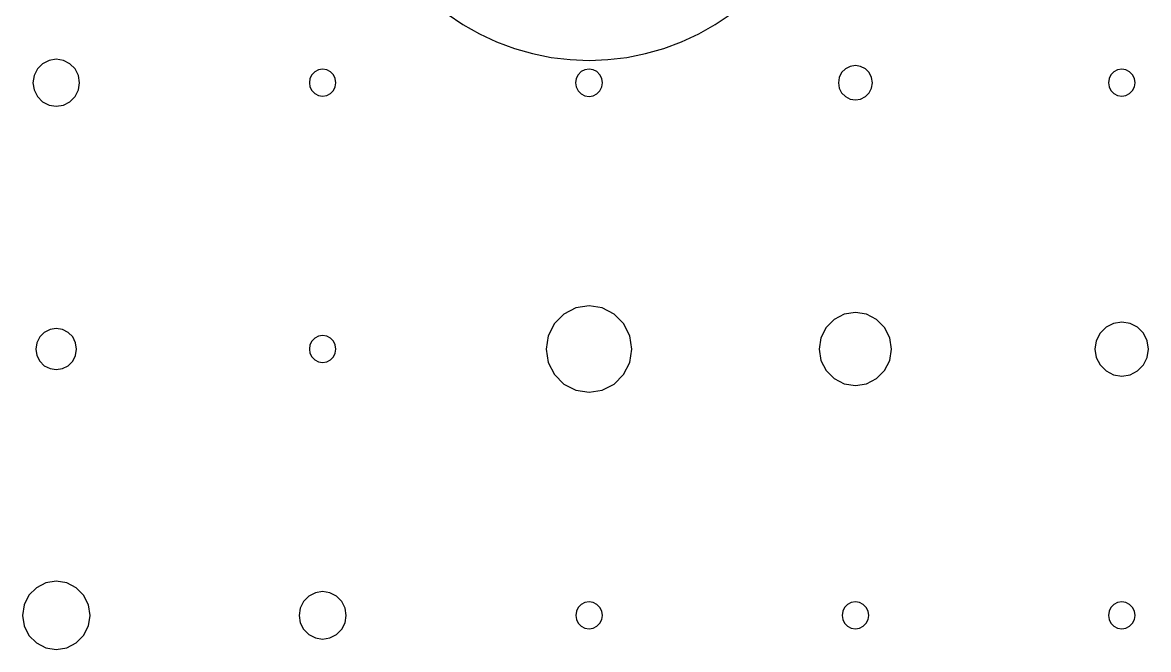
# Model space of a CAD drawing. Header units: metres. Extents: x -552 to 545, y -386 to 330.
# Drawn here: x 16.7 to 228, y 7.6 to 125.3 of the extents above; entities that cross this region are included whole.
import ezdxf

# ---------------------------------------------------------------- set-up
doc = ezdxf.new("R2010")
doc.units = ezdxf.units.M

msp = doc.modelspace()

# ---------------------------------------------------------------- linework, layer by layer
for p, q in [((96.34503, 126.94568, -668.5716), (99.305664, 124.94769, -668.5716)), ((146.69434, 124.94766, -668.5716), (149.65497, 126.94568, -668.5716)), ((99.305664, 124.94769, -668.5716), (102.41235, 123.19043, -668.5716)), ((143.58765, 123.19043, -668.5716), (146.69434, 124.94766, -668.5716)), ((102.41235, 123.19043, -668.5716), (105.645996, 121.684784, -668.5716)), ((140.354, 121.684814, -668.5716), (143.58765, 123.19043, -668.5716)), ((105.645996, 121.684784, -668.5716), (108.98663, 120.44006, -668.5716)), ((137.01337, 120.44006, -668.5716), (140.354, 121.684814, -668.5716)), ((23, 118.417206, -668.5716), (21.648499, 118.20102, -668.5716)), ((24.351501, 118.20102, -668.5716), (23, 118.417206, -668.5716)), ((108.98663, 120.44006, -668.5716), (112.4137, 119.46387, -668.5716)), ((112.4137, 119.46387, -668.5716), (115.906006, 118.76224, -668.5716)), ((115.906006, 118.76224, -668.5716), (119.44202, 118.33954, -668.5716)), ((126.55798, 118.33954, -668.5716), (130.094, 118.76224, -668.5716)), ((130.094, 118.76224, -668.5716), (133.5863, 119.46387, -668.5716)), ((133.5863, 119.46387, -668.5716), (137.01337, 120.44006, -668.5716)), ((19.461792, 116.596375, -668.5716), (18.840576, 115.36499, -668.5716)), ((20.429321, 117.57361, -668.5716), (19.461792, 116.596375, -668.5716)), ((21.648499, 118.20102, -668.5716), (20.429321, 117.57361, -668.5716)), ((25.570679, 117.57361, -668.5716), (24.351501, 118.20102, -668.5716)), ((26.538208, 116.596375, -668.5716), (25.570679, 117.57361, -668.5716)), ((27.159424, 115.36499, -668.5716), (26.538208, 116.596375, -668.5716)), ((72.22748, 116.40143, -668.5716), (71.53052, 116.042755, -668.5716)), ((73, 116.524994, -668.5716), (72.22748, 116.40143, -668.5716)), ((73.77252, 116.40143, -668.5716), (73, 116.524994, -668.5716)), ((74.46948, 116.042755, -668.5716), (73.77252, 116.40143, -668.5716)), ((119.44202, 118.33954, -668.5716), (123, 118.198364, -668.5716)), ((122.214966, 116.440216, -668.5716), (121.506775, 116.075775, -668.5716)), ((123, 116.565796, -668.5716), (122.214966, 116.440216, -668.5716)), ((123, 118.198364, -668.5716), (126.55798, 118.33954, -668.5716)), ((123.785034, 116.440216, -668.5716), (123, 116.565796, -668.5716)), ((124.493225, 116.075775, -668.5716), (123.785034, 116.440216, -668.5716)), ((171.12555, 116.605804, -668.5716), (170.41998, 115.89322, -668.5716)), ((172.01453, 117.06329, -668.5716), (171.12555, 116.605804, -668.5716)), ((173, 117.22095, -668.5716), (172.01453, 117.06329, -668.5716)), ((173.98547, 117.06329, -668.5716), (173, 117.22095, -668.5716)), ((174.87445, 116.605804, -668.5716), (173.98547, 117.06329, -668.5716)), ((175.58002, 115.89322, -668.5716), (174.87445, 116.605804, -668.5716)), ((222.22748, 116.40143, -668.5716), (221.53052, 116.042755, -668.5716)), ((223, 116.524994, -668.5716), (222.22748, 116.40143, -668.5716)), ((223.77252, 116.40143, -668.5716), (223, 116.524994, -668.5716)), ((224.46948, 116.042755, -668.5716), (223.77252, 116.40143, -668.5716)), ((18.840576, 115.36499, -668.5716), (18.626526, 114, -668.5716)), ((27.373474, 114, -668.5716), (27.159424, 115.36499, -668.5716)), ((70.622375, 114.78027, -668.5716), (70.5, 114, -668.5716)), ((70.97748, 115.48416, -668.5716), (70.622375, 114.78027, -668.5716)), ((71.53052, 116.042755, -668.5716), (70.97748, 115.48416, -668.5716)), ((75.02252, 115.48416, -668.5716), (74.46948, 116.042755, -668.5716)), ((75.377625, 114.78027, -668.5716), (75.02252, 115.48416, -668.5716)), ((75.5, 114, -668.5716), (75.377625, 114.78027, -668.5716)), ((120.58392, 114.79288, -668.5716), (120.459595, 114, -668.5716)), ((120.94476, 115.50815, -668.5716), (120.58392, 114.79288, -668.5716)), ((121.506775, 116.075775, -668.5716), (120.94476, 115.50815, -668.5716)), ((125.05524, 115.50815, -668.5716), (124.493225, 116.075775, -668.5716)), ((125.41608, 114.79288, -668.5716), (125.05524, 115.50815, -668.5716)), ((125.540405, 114, -668.5716), (125.41608, 114.79288, -668.5716)), ((169.96704, 114.99533, -668.5716), (169.81097, 114, -668.5716)), ((170.41998, 115.89322, -668.5716), (169.96704, 114.99533, -668.5716)), ((176.03296, 114.99533, -668.5716), (175.58002, 115.89322, -668.5716)), ((176.18903, 114, -668.5716), (176.03296, 114.99533, -668.5716)), ((220.62238, 114.78027, -668.5716), (220.5, 114, -668.5716)), ((220.97748, 115.48416, -668.5716), (220.62238, 114.78027, -668.5716)), ((221.53052, 116.042755, -668.5716), (220.97748, 115.48416, -668.5716)), ((225.02252, 115.48416, -668.5716), (224.46948, 116.042755, -668.5716)), ((225.37762, 114.78027, -668.5716), (225.02252, 115.48416, -668.5716)), ((225.5, 114, -668.5716), (225.37762, 114.78027, -668.5716)), ((18.626526, 114, -668.5716), (18.840576, 112.63501, -668.5716)), ((18.840576, 112.63501, -668.5716), (19.461792, 111.403625, -668.5716)), ((26.538208, 111.403625, -668.5716), (27.159424, 112.63501, -668.5716)), ((27.159424, 112.63501, -668.5716), (27.373474, 114, -668.5716)), ((70.5, 114, -668.5716), (70.622375, 113.21973, -668.5716)), ((70.622375, 113.21973, -668.5716), (70.97748, 112.51584, -668.5716)), ((70.97748, 112.51584, -668.5716), (71.53052, 111.957245, -668.5716)), ((74.46948, 111.957245, -668.5716), (75.02252, 112.51584, -668.5716)), ((75.02252, 112.51584, -668.5716), (75.377625, 113.21973, -668.5716)), ((75.377625, 113.21973, -668.5716), (75.5, 114, -668.5716)), ((120.459595, 114, -668.5716), (120.58392, 113.20712, -668.5716)), ((120.58392, 113.20712, -668.5716), (120.94476, 112.49185, -668.5716)), ((120.94476, 112.49185, -668.5716), (121.506775, 111.924225, -668.5716)), ((124.493225, 111.924225, -668.5716), (125.05524, 112.49185, -668.5716)), ((125.05524, 112.49185, -668.5716), (125.41608, 113.20712, -668.5716)), ((125.41608, 113.20712, -668.5716), (125.540405, 114, -668.5716)), ((169.81097, 114, -668.5716), (169.96704, 113.00467, -668.5716)), ((169.96704, 113.00467, -668.5716), (170.41998, 112.10678, -668.5716)), ((170.41998, 112.10678, -668.5716), (171.12555, 111.394196, -668.5716)), ((174.87445, 111.394196, -668.5716), (175.58002, 112.10678, -668.5716)), ((175.58002, 112.10678, -668.5716), (176.03296, 113.00467, -668.5716)), ((176.03296, 113.00467, -668.5716), (176.18903, 114, -668.5716)), ((220.5, 114, -668.5716), (220.62238, 113.21973, -668.5716)), ((220.62238, 113.21973, -668.5716), (220.97748, 112.51584, -668.5716)), ((220.97748, 112.51584, -668.5716), (221.53052, 111.957245, -668.5716)), ((224.46948, 111.957245, -668.5716), (225.02252, 112.51584, -668.5716)), ((225.02252, 112.51584, -668.5716), (225.37762, 113.21973, -668.5716)), ((225.37762, 113.21973, -668.5716), (225.5, 114, -668.5716)), ((19.461792, 111.403625, -668.5716), (20.429321, 110.42642, -668.5716)), ((20.429321, 110.42642, -668.5716), (21.648499, 109.79898, -668.5716)), ((24.351501, 109.79898, -668.5716), (25.570679, 110.42639, -668.5716)), ((25.570679, 110.42639, -668.5716), (26.538208, 111.403625, -668.5716)), ((71.53052, 111.957245, -668.5716), (72.22748, 111.59857, -668.5716)), ((72.22748, 111.59857, -668.5716), (73, 111.475006, -668.5716)), ((73, 111.475006, -668.5716), (73.77252, 111.59857, -668.5716)), ((73.77252, 111.59857, -668.5716), (74.46948, 111.957245, -668.5716)), ((121.506775, 111.924225, -668.5716), (122.214966, 111.559784, -668.5716)), ((122.214966, 111.559784, -668.5716), (123, 111.434204, -668.5716)), ((123, 111.434204, -668.5716), (123.785034, 111.559784, -668.5716)), ((123.785034, 111.559784, -668.5716), (124.493225, 111.924225, -668.5716)), ((171.12555, 111.394196, -668.5716), (172.01453, 110.93671, -668.5716)), ((172.01453, 110.93671, -668.5716), (173, 110.77905, -668.5716)), ((173, 110.77905, -668.5716), (173.98547, 110.93671, -668.5716)), ((173.98547, 110.93671, -668.5716), (174.87445, 111.394196, -668.5716)), ((221.53052, 111.957245, -668.5716), (222.22748, 111.59857, -668.5716)), ((222.22748, 111.59857, -668.5716), (223, 111.475006, -668.5716)), ((223, 111.475006, -668.5716), (223.77252, 111.59857, -668.5716)), ((223.77252, 111.59857, -668.5716), (224.46948, 111.957245, -668.5716)), ((21.648499, 109.79898, -668.5716), (23, 109.582794, -668.5716)), ((23, 109.582794, -668.5716), (24.351501, 109.79898, -668.5716)), ((123, 72.11499, -668.5716), (120.51715, 71.717834, -668.5716)), ((125.48285, 71.717834, -668.5716), (123, 72.11499, -668.5716)), ((118.27734, 70.565186, -668.5716), (116.49982, 68.76987, -668.5716)), ((120.51715, 71.717834, -668.5716), (118.27734, 70.565186, -668.5716)), ((127.72266, 70.565186, -668.5716), (125.48285, 71.717834, -668.5716)), ((129.50018, 68.76987, -668.5716), (127.72266, 70.565186, -668.5716)), ((170.9013, 70.52368, -668.5716), (169.00806, 69.54938, -668.5716)), ((173, 70.859406, -668.5716), (170.9013, 70.52368, -668.5716)), ((175.0987, 70.52368, -668.5716), (173, 70.859406, -668.5716)), ((176.99194, 69.54938, -668.5716), (175.0987, 70.52368, -668.5716)), ((21.819397, 67.66992, -668.5716), (20.754333, 67.121826, -668.5716)), ((23, 67.858795, -668.5716), (21.819397, 67.66992, -668.5716)), ((24.180603, 67.66992, -668.5716), (23, 67.858795, -668.5716)), ((25.245667, 67.121826, -668.5716), (24.180603, 67.66992, -668.5716)), ((116.49982, 68.76987, -668.5716), (115.35858, 66.50766, -668.5716)), ((130.64142, 66.50766, -668.5716), (129.50018, 68.76987, -668.5716)), ((167.50555, 68.03186, -668.5716), (166.5409, 66.11969, -668.5716)), ((169.00806, 69.54938, -668.5716), (167.50555, 68.03186, -668.5716)), ((178.49445, 68.03186, -668.5716), (176.99194, 69.54938, -668.5716)), ((179.4591, 66.11969, -668.5716), (178.49445, 68.03186, -668.5716)), ((220.0495, 68.10159, -668.5716), (218.93903, 66.97998, -668.5716)), ((221.44885, 68.82172, -668.5716), (220.0495, 68.10159, -668.5716)), ((223, 69.069824, -668.5716), (221.44885, 68.82172, -668.5716)), ((224.55115, 68.82172, -668.5716), (223, 69.069824, -668.5716)), ((225.9505, 68.10159, -668.5716), (224.55115, 68.82172, -668.5716)), ((227.06097, 66.97998, -668.5716), (225.9505, 68.10159, -668.5716)), ((19.909058, 66.26813, -668.5716), (19.366394, 65.192444, -668.5716)), ((20.754333, 67.121826, -668.5716), (19.909058, 66.26813, -668.5716)), ((26.090942, 66.26813, -668.5716), (25.245667, 67.121826, -668.5716)), ((26.633606, 65.192444, -668.5716), (26.090942, 66.26813, -668.5716)), ((71.53052, 66.042755, -668.5716), (70.97748, 65.48416, -668.5716)), ((72.22748, 66.40143, -668.5716), (71.53052, 66.042755, -668.5716)), ((73, 66.524994, -668.5716), (72.22748, 66.40143, -668.5716)), ((73.77252, 66.40143, -668.5716), (73, 66.524994, -668.5716)), ((74.46948, 66.042755, -668.5716), (73.77252, 66.40143, -668.5716)), ((75.02252, 65.48416, -668.5716), (74.46948, 66.042755, -668.5716)), ((115.35858, 66.50766, -668.5716), (114.96533, 64, -668.5716)), ((131.03467, 64, -668.5716), (130.64142, 66.50766, -668.5716)), ((166.5409, 66.11969, -668.5716), (166.2085, 64, -668.5716)), ((179.7915, 64, -668.5716), (179.4591, 66.11969, -668.5716)), ((218.22601, 65.56668, -668.5716), (217.98035, 64, -668.5716)), ((218.93903, 66.97998, -668.5716), (218.22601, 65.56668, -668.5716)), ((227.77399, 65.56668, -668.5716), (227.06097, 66.97998, -668.5716)), ((228.01965, 64, -668.5716), (227.77399, 65.56668, -668.5716)), ((19.366394, 65.192444, -668.5716), (19.179443, 64, -668.5716)), ((19.179443, 64, -668.5716), (19.366394, 62.807556, -668.5716)), ((26.820557, 64, -668.5716), (26.633606, 65.192444, -668.5716)), ((26.633606, 62.807556, -668.5716), (26.820557, 64, -668.5716)), ((70.622375, 64.78027, -668.5716), (70.5, 64, -668.5716)), ((70.5, 64, -668.5716), (70.622375, 63.219727, -668.5716)), ((70.97748, 65.48416, -668.5716), (70.622375, 64.78027, -668.5716)), ((75.377625, 64.78027, -668.5716), (75.02252, 65.48416, -668.5716)), ((75.5, 64, -668.5716), (75.377625, 64.78027, -668.5716)), ((75.377625, 63.219727, -668.5716), (75.5, 64, -668.5716)), ((114.96533, 64, -668.5716), (115.35858, 61.49234, -668.5716)), ((130.64142, 61.49234, -668.5716), (131.03467, 64, -668.5716)), ((166.2085, 64, -668.5716), (166.5409, 61.88031, -668.5716)), ((179.4591, 61.88031, -668.5716), (179.7915, 64, -668.5716)), ((217.98035, 64, -668.5716), (218.22601, 62.43332, -668.5716)), ((227.77399, 62.43332, -668.5716), (228.01965, 64, -668.5716)), ((19.366394, 62.807556, -668.5716), (19.909058, 61.731873, -668.5716)), ((19.909058, 61.731873, -668.5716), (20.754333, 60.878174, -668.5716)), ((25.245667, 60.878174, -668.5716), (26.090942, 61.731873, -668.5716)), ((26.090942, 61.731873, -668.5716), (26.633606, 62.807556, -668.5716)), ((70.622375, 63.219727, -668.5716), (70.97748, 62.51584, -668.5716)), ((70.97748, 62.51584, -668.5716), (71.53052, 61.957245, -668.5716)), ((71.53052, 61.957245, -668.5716), (72.22748, 61.59857, -668.5716)), ((72.22748, 61.59857, -668.5716), (73, 61.475006, -668.5716)), ((73, 61.475006, -668.5716), (73.77252, 61.59857, -668.5716)), ((73.77252, 61.59857, -668.5716), (74.46948, 61.957245, -668.5716)), ((74.46948, 61.957245, -668.5716), (75.02252, 62.51584, -668.5716)), ((75.02252, 62.51584, -668.5716), (75.377625, 63.219727, -668.5716)), ((115.35858, 61.49234, -668.5716), (116.49982, 59.230133, -668.5716)), ((129.50018, 59.230133, -668.5716), (130.64142, 61.49234, -668.5716)), ((166.5409, 61.88031, -668.5716), (167.50555, 59.96814, -668.5716)), ((178.49445, 59.96814, -668.5716), (179.4591, 61.88031, -668.5716)), ((218.22601, 62.43332, -668.5716), (218.93903, 61.02002, -668.5716)), ((227.06097, 61.02002, -668.5716), (227.77399, 62.43332, -668.5716)), ((20.754333, 60.878174, -668.5716), (21.819397, 60.33008, -668.5716)), ((21.819397, 60.33008, -668.5716), (23, 60.141205, -668.5716)), ((23, 60.141205, -668.5716), (24.180603, 60.33008, -668.5716)), ((24.180603, 60.33008, -668.5716), (25.245667, 60.878174, -668.5716)), ((116.49982, 59.230133, -668.5716), (118.27734, 57.434845, -668.5716)), ((127.72266, 57.434814, -668.5716), (129.50018, 59.230133, -668.5716)), ((167.50555, 59.96814, -668.5716), (169.00806, 58.450623, -668.5716)), ((176.99194, 58.450623, -668.5716), (178.49445, 59.96814, -668.5716)), ((218.93903, 61.02002, -668.5716), (220.0495, 59.898407, -668.5716)), ((220.0495, 59.898407, -668.5716), (221.44885, 59.178284, -668.5716)), ((224.55115, 59.178284, -668.5716), (225.9505, 59.898407, -668.5716)), ((225.9505, 59.898407, -668.5716), (227.06097, 61.02002, -668.5716)), ((118.27734, 57.434845, -668.5716), (120.51715, 56.282166, -668.5716)), ((125.48285, 56.282166, -668.5716), (127.72266, 57.434814, -668.5716)), ((169.00806, 58.450623, -668.5716), (170.9013, 57.47632, -668.5716)), ((170.9013, 57.47632, -668.5716), (173, 57.140594, -668.5716)), ((173, 57.140594, -668.5716), (175.0987, 57.47632, -668.5716)), ((175.0987, 57.47632, -668.5716), (176.99194, 58.450623, -668.5716)), ((221.44885, 59.178284, -668.5716), (223, 58.930176, -668.5716)), ((223, 58.930176, -668.5716), (224.55115, 59.178284, -668.5716)), ((120.51715, 56.282166, -668.5716), (123, 55.88501, -668.5716)), ((123, 55.88501, -668.5716), (125.48285, 56.282166, -668.5716)), ((19.273438, 19.180511, -668.5716), (17.870789, 17.763855, -668.5716)), ((21.040833, 20.090027, -668.5716), (19.273438, 19.180511, -668.5716)), ((23, 20.403442, -668.5716), (21.040833, 20.090027, -668.5716)), ((24.959167, 20.090027, -668.5716), (23, 20.403442, -668.5716)), ((26.726562, 19.180511, -668.5716), (24.959167, 20.090027, -668.5716)), ((28.129211, 17.763855, -668.5716), (26.726562, 19.180511, -668.5716)), ((17.870789, 17.763855, -668.5716), (16.970276, 15.97876, -668.5716)), ((29.029724, 15.97876, -668.5716), (28.129211, 17.763855, -668.5716)), ((70.4057, 17.606445, -668.5716), (69.42926, 16.62024, -668.5716)), ((71.63611, 18.239624, -668.5716), (70.4057, 17.606445, -668.5716)), ((73, 18.457794, -668.5716), (71.63611, 18.239624, -668.5716)), ((74.36389, 18.239624, -668.5716), (73, 18.457794, -668.5716)), ((75.5943, 17.606445, -668.5716), (74.36389, 18.239624, -668.5716)), ((76.57074, 16.62024, -668.5716), (75.5943, 17.606445, -668.5716)), ((16.970276, 15.97876, -668.5716), (16.659973, 14, -668.5716)), ((29.340027, 14, -668.5716), (29.029724, 15.97876, -668.5716)), ((68.80237, 15.377533, -668.5716), (68.586365, 14, -668.5716)), ((69.42926, 16.62024, -668.5716), (68.80237, 15.377533, -668.5716)), ((77.19763, 15.377533, -668.5716), (76.57074, 16.62024, -668.5716)), ((77.413635, 14, -668.5716), (77.19763, 15.377533, -668.5716)), ((120.97748, 15.484161, -668.5716), (120.622375, 14.780273, -668.5716)), ((121.53052, 16.042755, -668.5716), (120.97748, 15.484161, -668.5716)), ((122.22748, 16.401428, -668.5716), (121.53052, 16.042755, -668.5716)), ((123, 16.524994, -668.5716), (122.22748, 16.401428, -668.5716)), ((123.77252, 16.401428, -668.5716), (123, 16.524994, -668.5716)), ((124.46948, 16.042755, -668.5716), (123.77252, 16.401428, -668.5716)), ((125.02252, 15.484161, -668.5716), (124.46948, 16.042755, -668.5716)), ((125.377625, 14.780273, -668.5716), (125.02252, 15.484161, -668.5716)), ((170.97748, 15.484161, -668.5716), (170.62238, 14.780273, -668.5716)), ((171.53052, 16.042755, -668.5716), (170.97748, 15.484161, -668.5716)), ((172.22748, 16.401428, -668.5716), (171.53052, 16.042755, -668.5716)), ((173, 16.524994, -668.5716), (172.22748, 16.401428, -668.5716)), ((173.77252, 16.401428, -668.5716), (173, 16.524994, -668.5716)), ((174.46948, 16.042755, -668.5716), (173.77252, 16.401428, -668.5716)), ((175.02252, 15.484161, -668.5716), (174.46948, 16.042755, -668.5716)), ((175.37762, 14.780273, -668.5716), (175.02252, 15.484161, -668.5716)), ((220.97748, 15.484161, -668.5716), (220.62238, 14.780273, -668.5716)), ((221.53052, 16.042755, -668.5716), (220.97748, 15.484161, -668.5716)), ((222.22748, 16.401428, -668.5716), (221.53052, 16.042755, -668.5716)), ((223, 16.524994, -668.5716), (222.22748, 16.401428, -668.5716)), ((223.77252, 16.401428, -668.5716), (223, 16.524994, -668.5716)), ((224.46948, 16.042755, -668.5716), (223.77252, 16.401428, -668.5716)), ((225.02252, 15.484161, -668.5716), (224.46948, 16.042755, -668.5716)), ((225.37762, 14.780273, -668.5716), (225.02252, 15.484161, -668.5716)), ((16.659973, 14, -668.5716), (16.970276, 12.02124, -668.5716)), ((29.029724, 12.02124, -668.5716), (29.340027, 14, -668.5716)), ((68.586365, 14, -668.5716), (68.80237, 12.622467, -668.5716)), ((77.19763, 12.622467, -668.5716), (77.413635, 14, -668.5716)), ((120.622375, 14.780273, -668.5716), (120.5, 14, -668.5716)), ((120.5, 14, -668.5716), (120.622375, 13.219727, -668.5716)), ((120.622375, 13.219727, -668.5716), (120.97748, 12.515839, -668.5716)), ((125.02252, 12.515839, -668.5716), (125.377625, 13.219727, -668.5716)), ((125.5, 14, -668.5716), (125.377625, 14.780273, -668.5716)), ((125.377625, 13.219727, -668.5716), (125.5, 14, -668.5716)), ((170.62238, 14.780273, -668.5716), (170.5, 14, -668.5716)), ((170.5, 14, -668.5716), (170.62238, 13.219727, -668.5716)), ((170.62238, 13.219727, -668.5716), (170.97748, 12.515839, -668.5716)), ((175.02252, 12.515839, -668.5716), (175.37762, 13.219727, -668.5716)), ((175.5, 14, -668.5716), (175.37762, 14.780273, -668.5716)), ((175.37762, 13.219727, -668.5716), (175.5, 14, -668.5716)), ((220.62238, 14.780273, -668.5716), (220.5, 14, -668.5716)), ((220.5, 14, -668.5716), (220.62238, 13.219727, -668.5716)), ((220.62238, 13.219727, -668.5716), (220.97748, 12.515839, -668.5716)), ((225.02252, 12.515839, -668.5716), (225.37762, 13.219727, -668.5716)), ((225.5, 14, -668.5716), (225.37762, 14.780273, -668.5716)), ((225.37762, 13.219727, -668.5716), (225.5, 14, -668.5716)), ((16.970276, 12.02124, -668.5716), (17.870789, 10.236145, -668.5716)), ((28.129211, 10.236145, -668.5716), (29.029724, 12.02124, -668.5716)), ((68.80237, 12.622467, -668.5716), (69.42926, 11.379761, -668.5716)), ((69.42926, 11.379761, -668.5716), (70.4057, 10.393555, -668.5716)), ((75.5943, 10.393555, -668.5716), (76.57074, 11.379761, -668.5716)), ((76.57074, 11.379761, -668.5716), (77.19763, 12.622467, -668.5716)), ((120.97748, 12.515839, -668.5716), (121.53052, 11.957245, -668.5716)), ((121.53052, 11.957245, -668.5716), (122.22748, 11.598572, -668.5716)), ((122.22748, 11.598572, -668.5716), (123, 11.475006, -668.5716)), ((123, 11.475006, -668.5716), (123.77252, 11.598572, -668.5716)), ((123.77252, 11.598572, -668.5716), (124.46948, 11.957245, -668.5716)), ((124.46948, 11.957245, -668.5716), (125.02252, 12.515839, -668.5716)), ((170.97748, 12.515839, -668.5716), (171.53052, 11.957245, -668.5716)), ((171.53052, 11.957245, -668.5716), (172.22748, 11.598572, -668.5716)), ((172.22748, 11.598572, -668.5716), (173, 11.475006, -668.5716)), ((173, 11.475006, -668.5716), (173.77252, 11.598572, -668.5716)), ((173.77252, 11.598572, -668.5716), (174.46948, 11.957245, -668.5716)), ((174.46948, 11.957245, -668.5716), (175.02252, 12.515839, -668.5716)), ((220.97748, 12.515839, -668.5716), (221.53052, 11.957245, -668.5716)), ((221.53052, 11.957245, -668.5716), (222.22748, 11.598572, -668.5716)), ((222.22748, 11.598572, -668.5716), (223, 11.475006, -668.5716)), ((223, 11.475006, -668.5716), (223.77252, 11.598572, -668.5716)), ((223.77252, 11.598572, -668.5716), (224.46948, 11.957245, -668.5716)), ((224.46948, 11.957245, -668.5716), (225.02252, 12.515839, -668.5716)), ((17.870789, 10.236145, -668.5716), (19.273438, 8.819519, -668.5716)), ((19.273438, 8.819519, -668.5716), (21.040833, 7.909973, -668.5716)), ((24.959167, 7.909973, -668.5716), (26.726562, 8.819489, -668.5716)), ((26.726562, 8.819489, -668.5716), (28.129211, 10.236145, -668.5716)), ((70.4057, 10.393555, -668.5716), (71.63611, 9.760376, -668.5716)), ((71.63611, 9.760376, -668.5716), (73, 9.542206, -668.5716)), ((73, 9.542206, -668.5716), (74.36389, 9.760376, -668.5716)), ((74.36389, 9.760376, -668.5716), (75.5943, 10.393555, -668.5716)), ((21.040833, 7.909973, -668.5716), (23, 7.596558, -668.5716)), ((23, 7.596558, -668.5716), (24.959167, 7.909973, -668.5716))]:
    msp.add_line(p, q)

doc.saveas('drawing.dxf')
